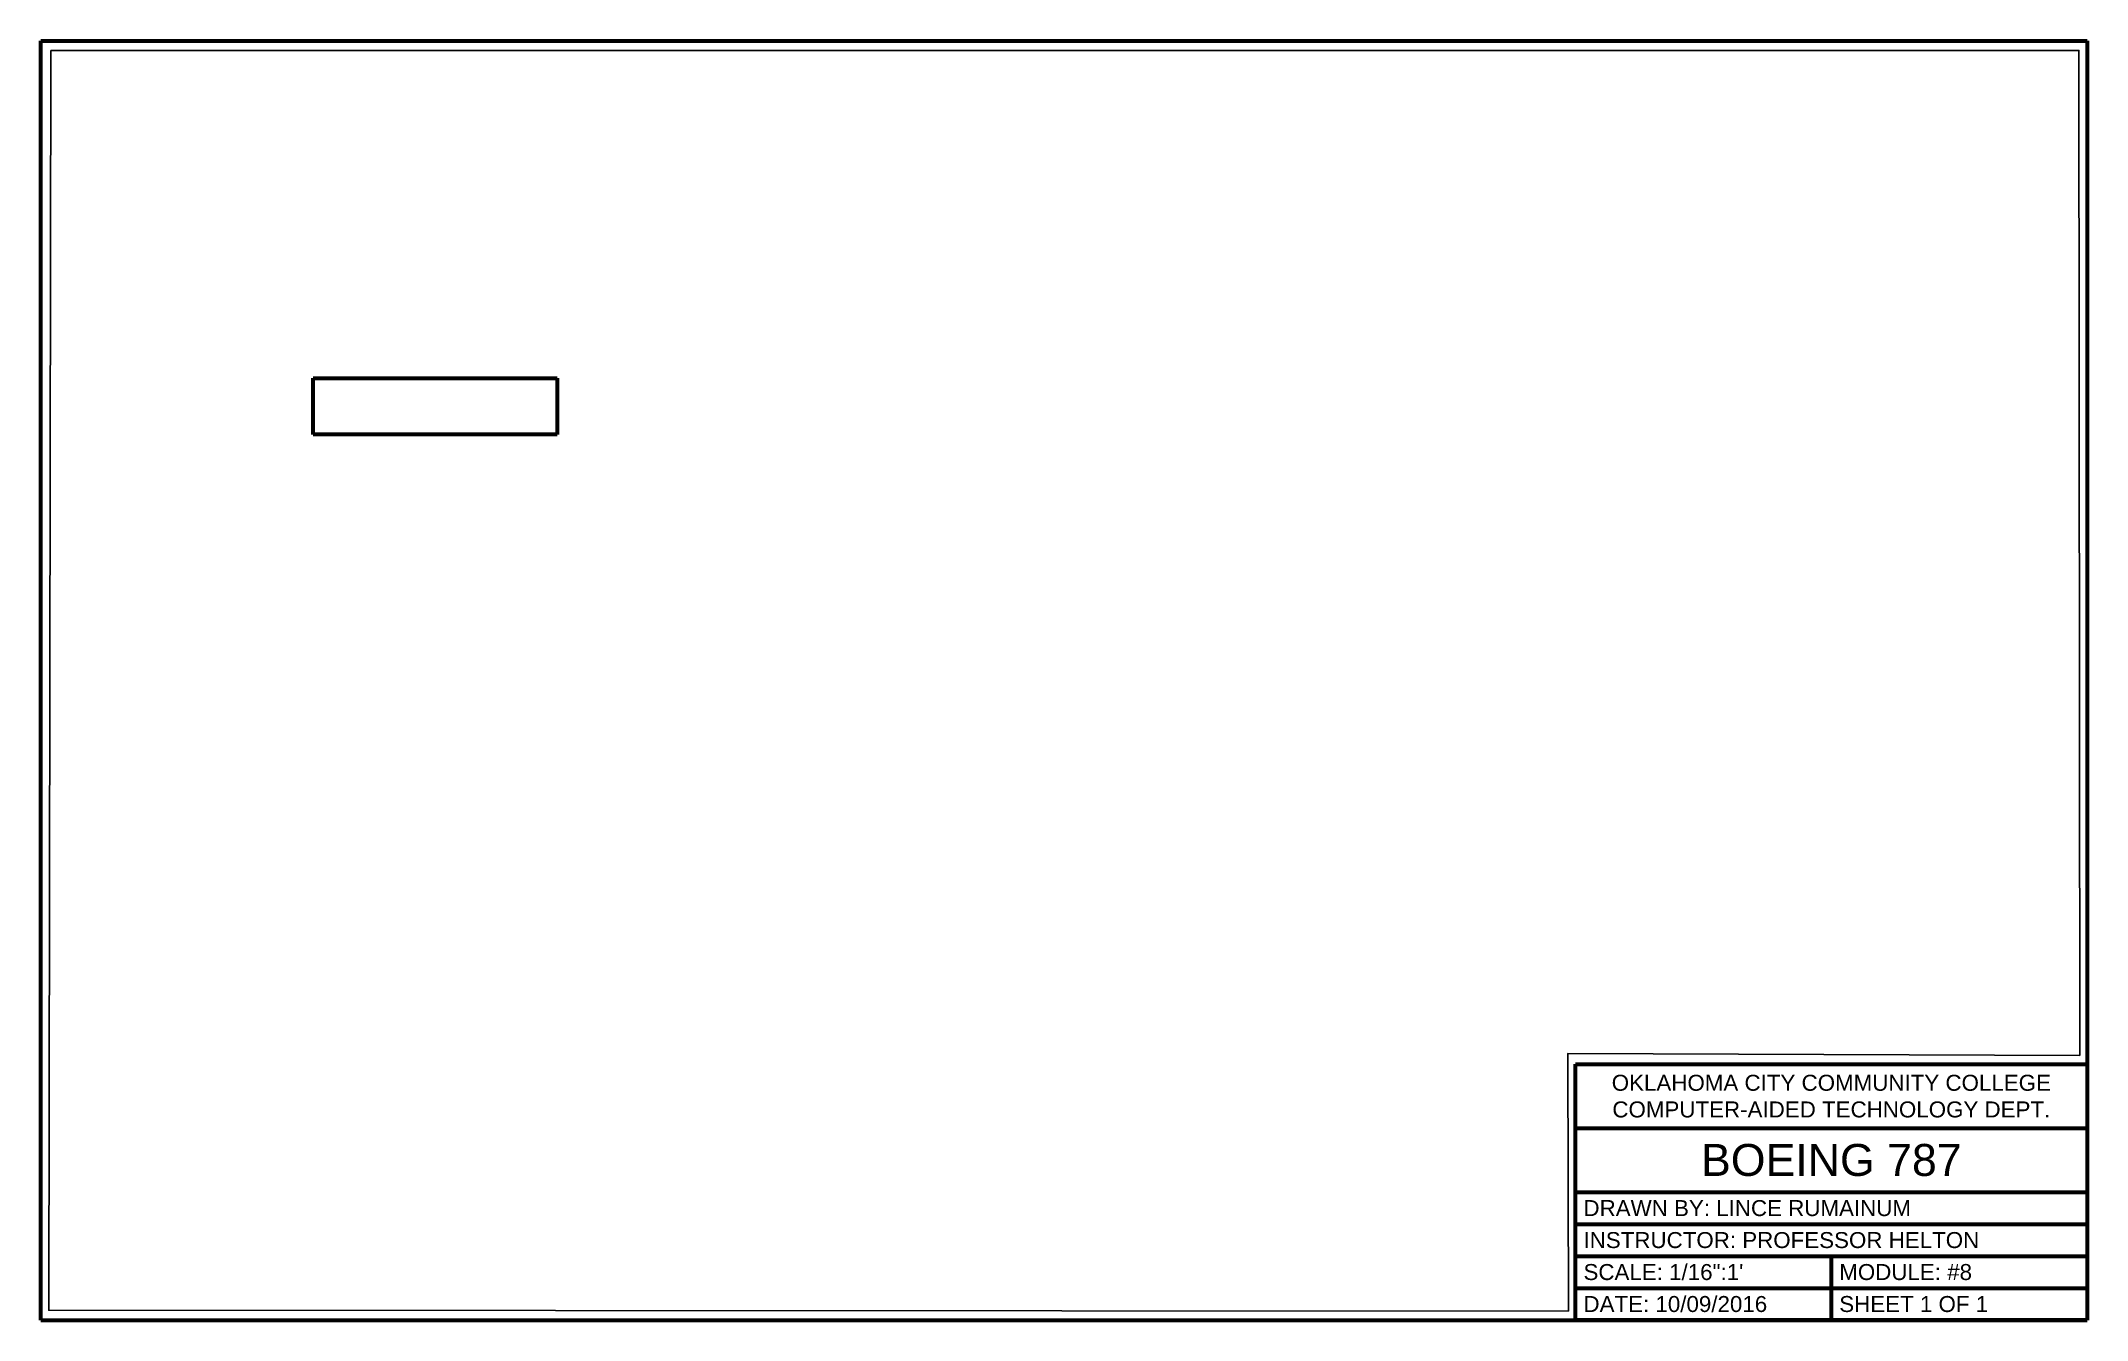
# Paper-space layout 'B Size Landscape' of a CAD drawing. Header units: inches. Extents: x 0.3 to 16.3, y 0.3 to 10.3.
# The model-space entities are those that its viewports show. They can reach past a viewport. Long polylines and large blocks are cut down to what shows.
import ezdxf

# ---------------------------------------------------------------- set-up
doc = ezdxf.new("R2010")
doc.units = ezdxf.units.IN
doc.header["$MEASUREMENT"] = 0
for name, color, linetype, lineweight in [('References', 1, 'Continuous', 60), ('Title Block', 5, 'Continuous', 60), ('Title Block Text', 1, 'Continuous', 30)]:
    doc.layers.add(name, color=color, linetype=linetype, lineweight=lineweight)
doc.layers.add('Viewport', color=1, linetype='Continuous', plot=False)
doc.styles.get("Standard").update_dxf_attribs({"font": 'arial.ttf'})
picture_1 = doc.add_image_def('image1.png', size_in_pixel=(620, 143))

msp = doc.modelspace()

# ---------------------------------------------------------------- pictures from other files: only their frames are drawn
at = {"layer": 'References'}
image = msp.add_image(picture_1, insert=(-407.8, 524.5), size_in_units=(366.1, 84.4), dxfattribs=at)
image.dxf.flags = 7

psp = doc.layouts.new('B Size Landscape')

# ---------------------------------------------------------------- linework, layer by layer
at = {"layer": 'Title Block'}
for p, q in [((0.306, 0.307), (0.306, 10.307)), ((0.306, 10.307), (16.306, 10.307)), ((16.306, 10.307), (16.306, 2.307)), ((12.306, 0.307), (12.306, 2.307)), ((12.306, 2.307), (16.306, 2.307)), ((16.306, 2.307), (16.306, 0.307)), ((12.306, 1.807), (16.306, 1.807)), ((12.306, 1.307), (16.306, 1.307)), ((12.306, 1.057), (16.306, 1.057)), ((12.306, 0.807), (16.306, 0.807)), ((14.306, 0.807), (14.306, 0.307)), ((12.306, 0.557), (16.306, 0.557)), ((0.306, 0.307), (16.306, 0.307)), ((16.306, 0.307), (12.306, 0.307))]:
    psp.add_line(p, q, dxfattribs=at)
at = {"layer": 'Viewport'}
psp.add_lwpolyline([(0.384, 10.233), (16.242, 10.233), (16.249, 2.376), (12.246, 2.391), (12.25, 0.377), (0.367, 0.384)], close=True, dxfattribs=at)

# ---------------------------------------------------------------- texts
at = {"layer": 'Title Block Text'}
for s, p in [('DRAWN BY: LINCE RUMAINUM', (12.368, 1.12)), ('INSTRUCTOR: PROFESSOR HELTON', (12.368, 0.87)), ('SCALE: 1/16":1\'', (12.368, 0.62)), ('MODULE: #8', (14.368, 0.62)), ('DATE: 10/09/2016', (12.368, 0.37)), ('SHEET 1 OF 1', (14.368, 0.37))]:
    psp.add_text(s, height=0.125, dxfattribs=at).set_placement(p)
at = {"layer": 'Title Block Text', "attachment_point": 5}
for s, gutter_width, heights, insert, char_height in [('OKLAHOMA CITY COMMUNITY COLLEGE\\PCOMPUTER-AIDED TECHNOLOGY DEPT.', 0.625, [0], (14.306, 2.057), 0.125), ('BOEING 787', 1.25, [0.259], (14.306, 1.557), 0.25)]:
    psp.add_mtext_dynamic_manual_height_columns(s, width=4, gutter_width=gutter_width, heights=heights, dxfattribs=dict(at, insert=insert, char_height=char_height))

# ---------------------------------------------------------------- viewports
at = {"layer": 'Viewport'}
vp = psp.add_viewport(center=(8.308, 5.305), size=(15.882, 9.85593), view_center_point=(719.763, 154.712), view_height=1892.33823, dxfattribs=at)
vp.dxf.flags = 0x10000  # cut along an outline
vp.dxf.clipping_boundary_handle = psp.add_lwpolyline([(0.384, 10.233), (16.242, 10.233), (16.249, 2.376), (12.246, 2.391), (12.25, 0.377), (0.367, 0.384)], format="xyb", close=True, dxfattribs={"invisible": 1}).dxf.handle

doc.saveas('drawing.dxf')
